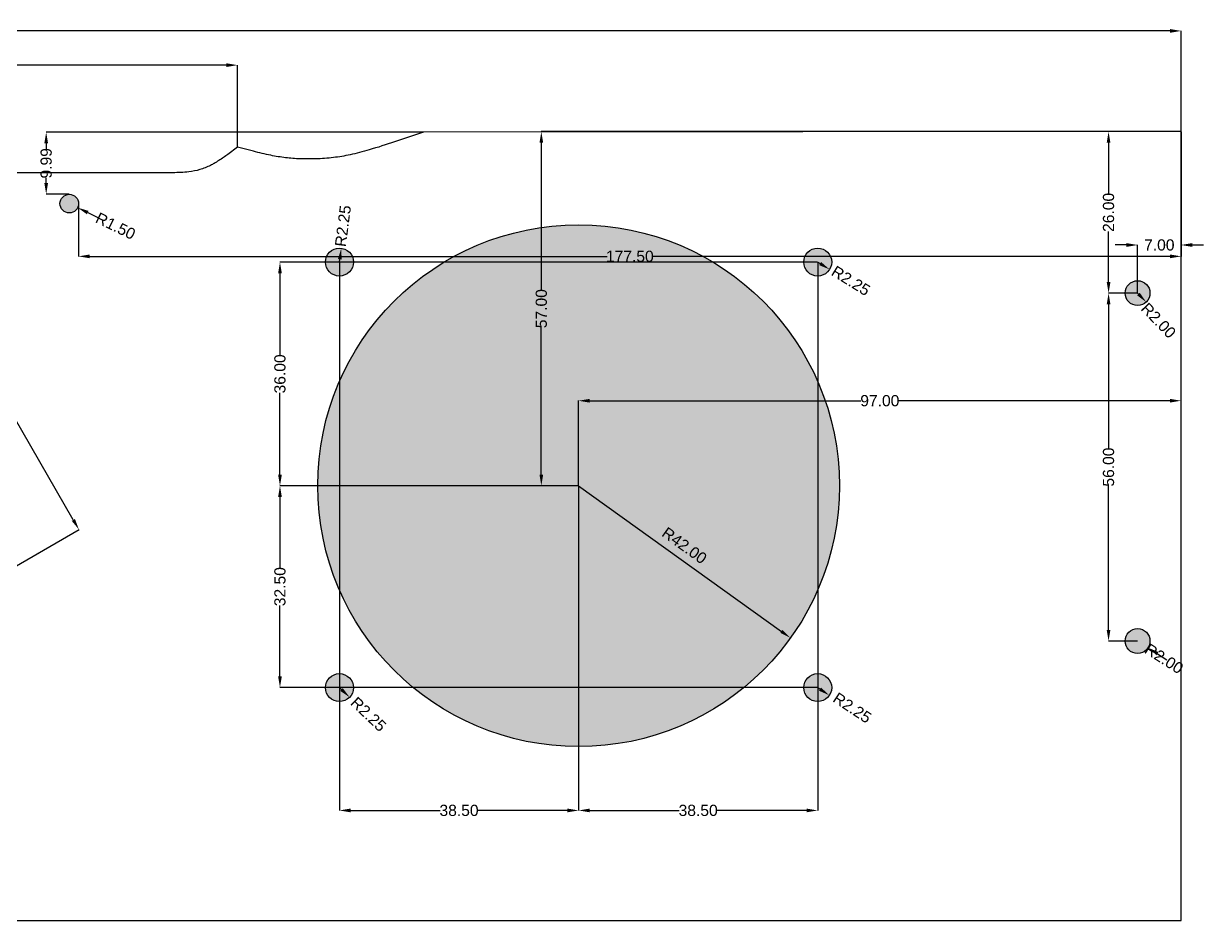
# Model space of a CAD drawing. Header units: centimetres. Extents: x -13 to 398, y 0 to 144.
# Drawn here: x 207.6 to 397.6, y 0 to 144.4 of the extents above; entities that cross this region are included whole.
import ezdxf

# ---------------------------------------------------------------- set-up
doc = ezdxf.new("R2010")
doc.units = ezdxf.units.CM
doc.header["$MEASUREMENT"] = 0
for name, color, linetype in [('Bemassung', 4, 'Continuous'), ('Schraffur', 7, 'Continuous'), ('Umrisse', 7, 'Continuous')]:
    doc.layers.add(name, color=color, linetype=linetype)
doc.styles.get("Standard").update_dxf_attribs({"font": 'arial.ttf'})
doc.dimstyles.get("Standard").update_dxf_attribs({"dimscale": 0.1, "dimtxt": 18, "dimasz": 18, "dimexe": 0.18, "dimexo": 0.0625, "dimgap": 0.09, "dimtad": 0, "dimzin": 0, "dimdsep": 46, "dimtxsty": 'Standard', "dimcen": 0, "dimadec": 0, "dimazin": 0, "dimtfac": 1, "dimtofl": 0, "dimtmove": 2, "dimatfit": 3, "dimfxl": 1, "dimtolj": 1, "dimtzin": 0, "dimarcsym": 0})

# ---------------------------------------------------------------- blocks, each defined once
blk = doc.blocks.new('*D38')
at = {"layer": 'Bemassung', "color": 0, "linetype": 'Continuous', "lineweight": -2, "transparency": 16777216}
for p, q in [((152.05, 124.48), (152.05, 137.69)), ((153.85, 137.67), (194.02, 137.67)), ((240.28, 137.67), (200.11, 137.67)), ((242.08, 124.48), (242.08, 137.69))]:
    blk.add_line(p, q, dxfattribs=at)
at = {"layer": 'Bemassung', "color": 0, "linetype": 'Continuous', "transparency": 16777216}
for points in [[(153.85, 137.97), (153.85, 137.37), (152.05, 137.67)], [(240.28, 137.97), (240.28, 137.37), (242.08, 137.67)]]:
    blk.add_solid(points, dxfattribs=at)
at = {"layer": 'Defpoints', "color": 0, "linetype": 'Continuous', "transparency": 16777216}
for p in [(242.08, 137.67), (152.05, 124.47), (242.08, 124.47)]:
    blk.add_point(p, dxfattribs=at)
at = {"layer": 'Bemassung', "color": 0, "linetype": 'Continuous', "transparency": 16777216, "insert": (197.06, 137.67), "char_height": 1.8, "attachment_point": 5}
blk.add_mtext('\\A1;90.03', dxfattribs=at)
blk = doc.blocks.new('*D48')
at = {"layer": 'Bemassung', "color": 0, "linetype": 'Continuous', "lineweight": -2, "transparency": 16777216}
for p, q in [((163.01, 111.67), (182.07, 122.68)), ((182.95, 121.11), (197.78, 95.43)), ((215.65, 64.47), (200.83, 90.15)), ((197.51, 51.91), (216.57, 62.92))]:
    blk.add_line(p, q, dxfattribs=at)
at = {"layer": 'Bemassung', "color": 0, "linetype": 'Continuous', "transparency": 16777216}
for points in [[(183.21, 121.26), (182.69, 120.96), (182.05, 122.67)], [(215.91, 64.62), (215.39, 64.32), (216.55, 62.91)]]:
    blk.add_solid(points, dxfattribs=at)
at = {"layer": 'Defpoints', "color": 0, "linetype": 'Continuous', "transparency": 16777216}
for p in [(163, 111.67), (216.55, 62.91), (197.5, 51.91)]:
    blk.add_point(p, dxfattribs=at)
at = {"layer": 'Bemassung', "color": 0, "linetype": 'Continuous', "transparency": 16777216, "insert": (199.3, 92.79), "char_height": 1.8, "attachment_point": 5, "rotation": 300}
blk.add_mtext('\\A1;69.00', dxfattribs=at)
blk = doc.blocks.new('*D58')
at = {"layer": 'Bemassung', "color": 0, "linetype": 'Continuous', "lineweight": -2, "transparency": 16777216}
blk.add_line((217.97, 113.94), (219.59, 113.15), dxfattribs=at)
at = {"layer": 'Bemassung', "color": 0, "linetype": 'Continuous', "transparency": 16777216}
blk.add_solid([(218.1, 114.21), (217.84, 113.67), (216.35, 114.73)], dxfattribs=at)
at = {"layer": 'Defpoints', "color": 0, "linetype": 'Continuous', "transparency": 16777216}
for p in [(215, 115.38), (216.35, 114.73)]:
    blk.add_point(p, dxfattribs=at)
at = {"layer": 'Bemassung', "color": 0, "linetype": 'Continuous', "transparency": 16777216, "insert": (222.45, 111.77), "char_height": 1.8, "attachment_point": 5, "rotation": 334.1256}
blk.add_mtext('\\A1;R1.50', dxfattribs=at)
blk = doc.blocks.new('*D65')
at = {"layer": 'Bemassung', "color": 0, "linetype": 'Continuous', "lineweight": -2, "transparency": 16777216}
for p, q in [((0, 126.98), (0, 143.2)), ((1.8, 143.18), (193.26, 143.18)), ((392.2, 143.18), (200.74, 143.18)), ((394, 126.98), (394, 143.2))]:
    blk.add_line(p, q, dxfattribs=at)
at = {"layer": 'Bemassung', "color": 0, "linetype": 'Continuous', "transparency": 16777216}
for points in [[(1.8, 143.48), (1.8, 142.88), (0, 143.18)], [(392.2, 143.48), (392.2, 142.88), (394, 143.18)]]:
    blk.add_solid(points, dxfattribs=at)
at = {"layer": 'Defpoints', "color": 0, "linetype": 'Continuous', "transparency": 16777216}
for p in [(394, 143.18), (0, 126.97), (394, 126.97)]:
    blk.add_point(p, dxfattribs=at)
at = {"layer": 'Bemassung', "color": 0, "linetype": 'Continuous', "transparency": 16777216, "insert": (197, 143.18), "char_height": 1.8, "attachment_point": 5}
blk.add_mtext('\\A1;394.00', dxfattribs=at)
blk = doc.blocks.new('*D69')
at = {"layer": 'Bemassung', "color": 0, "linetype": 'Continuous', "lineweight": -2, "transparency": 16777216}
for p, q in [((272.01, 126.87), (211.26, 126.87)), ((211.28, 125.07), (211.28, 124.22)), ((211.28, 118.68), (211.28, 119.52)), ((215, 116.88), (211.26, 116.88))]:
    blk.add_line(p, q, dxfattribs=at)
at = {"layer": 'Bemassung', "color": 0, "linetype": 'Continuous', "transparency": 16777216}
for points in [[(210.98, 125.07), (211.58, 125.07), (211.28, 126.87)], [(210.98, 118.68), (211.58, 118.68), (211.28, 116.88)]]:
    blk.add_solid(points, dxfattribs=at)
at = {"layer": 'Defpoints', "color": 0, "linetype": 'Continuous', "transparency": 16777216}
for p in [(272.02, 126.87), (211.28, 116.88), (215, 116.88)]:
    blk.add_point(p, dxfattribs=at)
at = {"layer": 'Bemassung', "color": 0, "linetype": 'Continuous', "transparency": 16777216, "insert": (211.28, 121.87), "char_height": 1.8, "attachment_point": 5, "rotation": 90}
blk.add_mtext('\\A1;9.99', dxfattribs=at)
blk = doc.blocks.new('*D79')
at = {"layer": 'Bemassung', "color": 0, "linetype": 'Continuous', "lineweight": -2, "transparency": 16777216}
for p, q in [((394, 126.96), (394, 108.7)), ((385.2, 108.72), (383.4, 108.72)), ((387, 100.98), (387, 108.74)), ((395.8, 108.72), (397.6, 108.72))]:
    blk.add_line(p, q, dxfattribs=at)
at = {"layer": 'Bemassung', "color": 0, "linetype": 'Continuous', "transparency": 16777216}
for points in [[(385.2, 109.02), (385.2, 108.42), (387, 108.72)], [(395.8, 109.02), (395.8, 108.42), (394, 108.72)]]:
    blk.add_solid(points, dxfattribs=at)
at = {"layer": 'Defpoints', "color": 0, "linetype": 'Continuous', "transparency": 16777216}
for p in [(394, 126.97), (387, 108.72), (387, 100.97)]:
    blk.add_point(p, dxfattribs=at)
at = {"layer": 'Bemassung', "color": 0, "linetype": 'Continuous', "transparency": 16777216, "insert": (390.5, 108.72), "char_height": 1.8, "attachment_point": 5}
blk.add_mtext('\\A1;7.00', dxfattribs=at)
blk = doc.blocks.new('*D80')
at = {"layer": 'Bemassung', "color": 0, "linetype": 'Continuous', "lineweight": -2, "transparency": 16777216}
for p, q in [((393.99, 126.97), (382.31, 126.97)), ((382.33, 125.17), (382.33, 117.03)), ((382.33, 102.77), (382.33, 110.91)), ((386.99, 100.97), (382.31, 100.97))]:
    blk.add_line(p, q, dxfattribs=at)
at = {"layer": 'Bemassung', "color": 0, "linetype": 'Continuous', "transparency": 16777216}
for points in [[(382.03, 125.17), (382.63, 125.17), (382.33, 126.97)], [(382.03, 102.77), (382.63, 102.77), (382.33, 100.97)]]:
    blk.add_solid(points, dxfattribs=at)
at = {"layer": 'Defpoints', "color": 0, "linetype": 'Continuous', "transparency": 16777216}
for p in [(394, 126.97), (382.33, 100.97), (387, 100.97)]:
    blk.add_point(p, dxfattribs=at)
at = {"layer": 'Bemassung', "color": 0, "linetype": 'Continuous', "transparency": 16777216, "insert": (382.33, 113.97), "char_height": 1.8, "attachment_point": 5, "rotation": 90}
blk.add_mtext('\\A1;26.00', dxfattribs=at)
blk = doc.blocks.new('*D81')
at = {"layer": 'Bemassung', "color": 0, "linetype": 'Continuous', "lineweight": -2, "transparency": 16777216}
for p, q in [((386.99, 100.97), (382.31, 100.97)), ((382.33, 99.17), (382.33, 76.01)), ((382.33, 46.77), (382.33, 69.93)), ((386.99, 44.97), (382.31, 44.97))]:
    blk.add_line(p, q, dxfattribs=at)
at = {"layer": 'Bemassung', "color": 0, "linetype": 'Continuous', "transparency": 16777216}
for points in [[(382.03, 99.17), (382.63, 99.17), (382.33, 100.97)], [(382.03, 46.77), (382.63, 46.77), (382.33, 44.97)]]:
    blk.add_solid(points, dxfattribs=at)
at = {"layer": 'Defpoints', "color": 0, "linetype": 'Continuous', "transparency": 16777216}
for p in [(387, 100.97), (382.33, 44.97), (387, 44.97)]:
    blk.add_point(p, dxfattribs=at)
at = {"layer": 'Bemassung', "color": 0, "linetype": 'Continuous', "transparency": 16777216, "insert": (382.33, 72.97), "char_height": 1.8, "attachment_point": 5, "rotation": 90}
blk.add_mtext('\\A1;56.00', dxfattribs=at)
blk = doc.blocks.new('*D82')
at = {"layer": 'Bemassung', "color": 0, "linetype": 'Continuous', "lineweight": -2, "transparency": 16777216}
blk.add_line((387, 100.97), (387.14, 100.83), dxfattribs=at)
at = {"layer": 'Bemassung', "color": 0, "linetype": 'Continuous', "transparency": 16777216}
blk.add_solid([(387.35, 101.03), (386.92, 100.62), (388.39, 99.53)], dxfattribs=at)
at = {"layer": 'Defpoints', "color": 0, "linetype": 'Continuous', "transparency": 16777216}
for p in [(387, 100.97), (388.39, 99.53)]:
    blk.add_point(p, dxfattribs=at)
at = {"layer": 'Bemassung', "color": 0, "linetype": 'Continuous', "transparency": 16777216, "insert": (390.37, 96.56), "char_height": 1.8, "attachment_point": 5, "rotation": 313.937}
blk.add_mtext('\\A1;R2.00', dxfattribs=at)
blk = doc.blocks.new('*D83')
at = {"layer": 'Bemassung', "color": 0, "linetype": 'Continuous', "lineweight": -2, "transparency": 16777216}
blk.add_line((390.21, 42.93), (391.73, 41.97), dxfattribs=at)
at = {"layer": 'Bemassung', "color": 0, "linetype": 'Continuous', "transparency": 16777216}
blk.add_solid([(390.37, 43.19), (390.05, 42.68), (388.69, 43.9)], dxfattribs=at)
at = {"layer": 'Defpoints', "color": 0, "linetype": 'Continuous', "transparency": 16777216}
for p in [(387, 44.97), (388.69, 43.9)]:
    blk.add_point(p, dxfattribs=at)
at = {"layer": 'Bemassung', "color": 0, "linetype": 'Continuous', "transparency": 16777216, "insert": (391.26, 42.12), "char_height": 1.8, "attachment_point": 5, "rotation": 327.6082}
blk.add_mtext('\\A1;R2.00', dxfattribs=at)
blk = doc.blocks.new('*D86')
at = {"layer": 'Bemassung', "color": 0, "linetype": 'Continuous', "lineweight": -2, "transparency": 16777216}
for p, q in [((216.5, 115.37), (216.5, 106.87)), ((394, 115.37), (394, 106.87)), ((218.3, 106.89), (301.59, 106.89)), ((392.2, 106.89), (308.91, 106.89))]:
    blk.add_line(p, q, dxfattribs=at)
at = {"layer": 'Bemassung', "color": 0, "linetype": 'Continuous', "transparency": 16777216}
for points in [[(218.3, 107.19), (218.3, 106.59), (216.5, 106.89)], [(392.2, 107.19), (392.2, 106.59), (394, 106.89)]]:
    blk.add_solid(points, dxfattribs=at)
at = {"layer": 'Defpoints', "color": 0, "linetype": 'Continuous', "transparency": 16777216}
for p in [(216.5, 115.38), (394, 115.38), (394, 106.89)]:
    blk.add_point(p, dxfattribs=at)
at = {"layer": 'Bemassung', "color": 0, "linetype": 'Continuous', "transparency": 16777216, "insert": (305.25, 106.89), "char_height": 1.8, "attachment_point": 5}
blk.add_mtext('\\A1;177.50', dxfattribs=at)
blk = doc.blocks.new('*D87')
at = {"layer": 'Bemassung', "color": 0, "linetype": 'Continuous', "lineweight": -2, "transparency": 16777216}
for p, q in [((297, 69.98), (297, 83.67)), ((298.8, 83.65), (342.46, 83.65)), ((392.2, 83.65), (348.54, 83.65)), ((394, 69.98), (394, 83.67))]:
    blk.add_line(p, q, dxfattribs=at)
at = {"layer": 'Bemassung', "color": 0, "linetype": 'Continuous', "transparency": 16777216}
for points in [[(298.8, 83.95), (298.8, 83.35), (297, 83.65)], [(392.2, 83.95), (392.2, 83.35), (394, 83.65)]]:
    blk.add_solid(points, dxfattribs=at)
at = {"layer": 'Defpoints', "color": 0, "linetype": 'Continuous', "transparency": 16777216}
for p in [(394, 83.65), (297, 69.97), (394, 69.97)]:
    blk.add_point(p, dxfattribs=at)
at = {"layer": 'Bemassung', "color": 0, "linetype": 'Continuous', "transparency": 16777216, "insert": (345.5, 83.65), "char_height": 1.8, "attachment_point": 5}
blk.add_mtext('\\A1;97.00', dxfattribs=at)
blk = doc.blocks.new('*D89')
at = {"layer": 'Bemassung', "color": 0, "linetype": 'Continuous', "lineweight": -2, "transparency": 16777216}
for p, q in [((382.32, 126.97), (290.98, 126.97)), ((291, 125.17), (291, 101.51)), ((291, 71.77), (291, 95.43)), ((296.99, 69.97), (290.98, 69.97))]:
    blk.add_line(p, q, dxfattribs=at)
at = {"layer": 'Bemassung', "color": 0, "linetype": 'Continuous', "transparency": 16777216}
for points in [[(290.7, 125.17), (291.3, 125.17), (291, 126.97)], [(290.7, 71.77), (291.3, 71.77), (291, 69.97)]]:
    blk.add_solid(points, dxfattribs=at)
at = {"layer": 'Defpoints', "color": 0, "linetype": 'Continuous', "transparency": 16777216}
for p in [(382.33, 126.97), (291, 69.97), (297, 69.97)]:
    blk.add_point(p, dxfattribs=at)
at = {"layer": 'Bemassung', "color": 0, "linetype": 'Continuous', "transparency": 16777216, "insert": (291, 98.47), "char_height": 1.8, "attachment_point": 5, "rotation": 90}
blk.add_mtext('\\A1;57.00', dxfattribs=at)
blk = doc.blocks.new('*D90')
at = {"layer": 'Bemassung', "color": 0, "linetype": 'Continuous', "lineweight": -2, "transparency": 16777216}
for p, q in [((335.49, 105.97), (248.9, 105.97)), ((248.92, 104.17), (248.92, 91.01)), ((248.92, 71.77), (248.92, 84.93)), ((296.99, 69.97), (248.9, 69.97))]:
    blk.add_line(p, q, dxfattribs=at)
at = {"layer": 'Bemassung', "color": 0, "linetype": 'Continuous', "transparency": 16777216}
for points in [[(248.62, 104.17), (249.22, 104.17), (248.92, 105.97)], [(248.62, 71.77), (249.22, 71.77), (248.92, 69.97)]]:
    blk.add_solid(points, dxfattribs=at)
at = {"layer": 'Defpoints', "color": 0, "linetype": 'Continuous', "transparency": 16777216}
for p in [(335.5, 105.97), (248.92, 69.97), (297, 69.97)]:
    blk.add_point(p, dxfattribs=at)
at = {"layer": 'Bemassung', "color": 0, "linetype": 'Continuous', "transparency": 16777216, "insert": (248.92, 87.97), "char_height": 1.8, "attachment_point": 5, "rotation": 90}
blk.add_mtext('\\A1;36.00', dxfattribs=at)
blk = doc.blocks.new('*D91')
at = {"layer": 'Bemassung', "color": 0, "linetype": 'Continuous', "lineweight": -2, "transparency": 16777216}
for p, q in [((296.99, 69.97), (248.9, 69.97)), ((248.92, 68.17), (248.92, 56.76)), ((248.92, 39.27), (248.92, 50.68)), ((335.49, 37.47), (248.9, 37.47))]:
    blk.add_line(p, q, dxfattribs=at)
at = {"layer": 'Bemassung', "color": 0, "linetype": 'Continuous', "transparency": 16777216}
for points in [[(248.62, 68.17), (249.22, 68.17), (248.92, 69.97)], [(248.62, 39.27), (249.22, 39.27), (248.92, 37.47)]]:
    blk.add_solid(points, dxfattribs=at)
at = {"layer": 'Defpoints', "color": 0, "linetype": 'Continuous', "transparency": 16777216}
for p in [(297, 69.97), (248.92, 37.47), (335.5, 37.47)]:
    blk.add_point(p, dxfattribs=at)
at = {"layer": 'Bemassung', "color": 0, "linetype": 'Continuous', "transparency": 16777216, "insert": (248.92, 53.72), "char_height": 1.8, "attachment_point": 5, "rotation": 90}
blk.add_mtext('\\A1;32.50', dxfattribs=at)
blk = doc.blocks.new('*D92')
at = {"layer": 'Bemassung', "color": 0, "linetype": 'Continuous', "lineweight": -2, "transparency": 16777216}
for p, q in [((258.5, 105.96), (258.5, 17.68)), ((297, 69.96), (297, 17.68)), ((260.3, 17.7), (274.71, 17.7)), ((295.2, 17.7), (280.79, 17.7))]:
    blk.add_line(p, q, dxfattribs=at)
at = {"layer": 'Bemassung', "color": 0, "linetype": 'Continuous', "transparency": 16777216}
for points in [[(260.3, 18), (260.3, 17.4), (258.5, 17.7)], [(295.2, 18), (295.2, 17.4), (297, 17.7)]]:
    blk.add_solid(points, dxfattribs=at)
at = {"layer": 'Defpoints', "color": 0, "linetype": 'Continuous', "transparency": 16777216}
for p in [(258.5, 105.97), (297, 69.97), (297, 17.7)]:
    blk.add_point(p, dxfattribs=at)
at = {"layer": 'Bemassung', "color": 0, "linetype": 'Continuous', "transparency": 16777216, "insert": (277.75, 17.7), "char_height": 1.8, "attachment_point": 5}
blk.add_mtext('\\A1;38.50', dxfattribs=at)
blk = doc.blocks.new('*D93')
at = {"layer": 'Bemassung', "color": 0, "linetype": 'Continuous', "lineweight": -2, "transparency": 16777216}
for p, q in [((335.5, 105.96), (335.5, 17.68)), ((297, 69.96), (297, 17.68)), ((298.8, 17.7), (313.21, 17.7)), ((333.7, 17.7), (319.29, 17.7))]:
    blk.add_line(p, q, dxfattribs=at)
at = {"layer": 'Bemassung', "color": 0, "linetype": 'Continuous', "transparency": 16777216}
for points in [[(298.8, 18), (298.8, 17.4), (297, 17.7)], [(333.7, 18), (333.7, 17.4), (335.5, 17.7)]]:
    blk.add_solid(points, dxfattribs=at)
at = {"layer": 'Defpoints', "color": 0, "linetype": 'Continuous', "transparency": 16777216}
for p in [(335.5, 105.97), (297, 69.97), (335.5, 17.7)]:
    blk.add_point(p, dxfattribs=at)
at = {"layer": 'Bemassung', "color": 0, "linetype": 'Continuous', "transparency": 16777216, "insert": (316.25, 17.7), "char_height": 1.8, "attachment_point": 5}
blk.add_mtext('\\A1;38.50', dxfattribs=at)
blk = doc.blocks.new('*D94')
at = {"layer": 'Bemassung', "color": 0, "linetype": 'Continuous', "lineweight": -2, "transparency": 16777216}
blk.add_line((297, 69.97), (329.65, 46.52), dxfattribs=at)
at = {"layer": 'Bemassung', "color": 0, "linetype": 'Continuous', "transparency": 16777216}
blk.add_solid([(329.83, 46.76), (329.48, 46.28), (331.11, 45.47)], dxfattribs=at)
at = {"layer": 'Defpoints', "color": 0, "linetype": 'Continuous', "transparency": 16777216}
for p in [(297, 69.97), (331.11, 45.47)]:
    blk.add_point(p, dxfattribs=at)
at = {"layer": 'Bemassung', "color": 0, "linetype": 'Continuous', "transparency": 16777216, "insert": (314.04, 60.34), "char_height": 1.8, "attachment_point": 5, "rotation": 324.3126}
blk.add_mtext('\\A1;R42.00', dxfattribs=at)
blk = doc.blocks.new('*D95')
at = {"layer": 'Bemassung', "color": 0, "linetype": 'Continuous', "lineweight": -2, "transparency": 16777216}
blk.add_line((258.5, 105.97), (258.56, 106.42), dxfattribs=at)
at = {"layer": 'Bemassung', "color": 0, "linetype": 'Continuous', "transparency": 16777216}
blk.add_solid([(258.26, 106.45), (258.85, 106.38), (258.79, 108.2)], dxfattribs=at)
at = {"layer": 'Defpoints', "color": 0, "linetype": 'Continuous', "transparency": 16777216}
for p in [(258.79, 108.2), (258.5, 105.97)]:
    blk.add_point(p, dxfattribs=at)
at = {"layer": 'Bemassung', "color": 0, "linetype": 'Continuous', "transparency": 16777216, "insert": (259.07, 111.78), "char_height": 1.8, "attachment_point": 5, "rotation": 82.7057}
blk.add_mtext('\\A1;R2.25', dxfattribs=at)
blk = doc.blocks.new('*D96')
at = {"layer": 'Bemassung', "color": 0, "linetype": 'Continuous', "lineweight": -2, "transparency": 16777216}
blk.add_line((335.5, 105.97), (335.88, 105.73), dxfattribs=at)
at = {"layer": 'Bemassung', "color": 0, "linetype": 'Continuous', "transparency": 16777216}
blk.add_solid([(336.04, 105.99), (335.73, 105.48), (337.41, 104.79)], dxfattribs=at)
at = {"layer": 'Defpoints', "color": 0, "linetype": 'Continuous', "transparency": 16777216}
for p in [(335.5, 105.97), (337.41, 104.79)]:
    blk.add_point(p, dxfattribs=at)
at = {"layer": 'Bemassung', "color": 0, "linetype": 'Continuous', "transparency": 16777216, "insert": (340.84, 102.96), "char_height": 1.8, "attachment_point": 5, "rotation": 328.2982}
blk.add_mtext('\\A1;R2.25', dxfattribs=at)
blk = doc.blocks.new('*D97')
at = {"layer": 'Bemassung', "color": 0, "linetype": 'Continuous', "lineweight": -2, "transparency": 16777216}
blk.add_line((335.5, 37.47), (335.88, 37.22), dxfattribs=at)
at = {"layer": 'Bemassung', "color": 0, "linetype": 'Continuous', "transparency": 16777216}
blk.add_solid([(336.04, 37.47), (335.71, 36.97), (337.38, 36.23)], dxfattribs=at)
at = {"layer": 'Defpoints', "color": 0, "linetype": 'Continuous', "transparency": 16777216}
for p in [(335.5, 37.47), (337.38, 36.23)]:
    blk.add_point(p, dxfattribs=at)
at = {"layer": 'Bemassung', "color": 0, "linetype": 'Continuous', "transparency": 16777216, "insert": (341.06, 34.21), "char_height": 1.8, "attachment_point": 5, "rotation": 326.6215}
blk.add_mtext('\\A1;R2.25', dxfattribs=at)
blk = doc.blocks.new('*D98')
at = {"layer": 'Bemassung', "color": 0, "linetype": 'Continuous', "lineweight": -2, "transparency": 16777216}
blk.add_line((258.5, 37.47), (258.83, 37.16), dxfattribs=at)
at = {"layer": 'Bemassung', "color": 0, "linetype": 'Continuous', "transparency": 16777216}
blk.add_solid([(259.03, 37.38), (258.62, 36.94), (260.13, 35.92)], dxfattribs=at)
at = {"layer": 'Defpoints', "color": 0, "linetype": 'Continuous', "transparency": 16777216}
for p in [(258.5, 37.47), (260.13, 35.92)]:
    blk.add_point(p, dxfattribs=at)
at = {"layer": 'Bemassung', "color": 0, "linetype": 'Continuous', "transparency": 16777216, "insert": (263.17, 33.18), "char_height": 1.8, "attachment_point": 5, "rotation": 316.4137}
blk.add_mtext('\\A1;R2.25', dxfattribs=at)

msp = doc.modelspace()

# ---------------------------------------------------------------- hatches: boundary and pattern name
at = {"layer": 'Schraffur', "linetype": 'Continuous'}
h = msp.add_hatch(color=256, dxfattribs=at)
h.dxf.hatch_style = 1
edge = h.paths.add_edge_path()
edge.add_arc((215.002, 115.38), 1.5, 0, 360)
h = msp.add_hatch(color=256, dxfattribs=at)
h.dxf.hatch_style = 1
edge = h.paths.add_edge_path()
edge.add_arc((297, 69.97), 42, 0, 360)
h = msp.add_hatch(color=256, dxfattribs=at)
h.dxf.hatch_style = 1
edge = h.paths.add_edge_path()
edge.add_arc((258.5, 105.97), 2.25, 0, 360)
h = msp.add_hatch(color=256, dxfattribs=at)
h.dxf.hatch_style = 1
edge = h.paths.add_edge_path()
edge.add_arc((335.5, 105.97), 2.25, 0, 360)
h = msp.add_hatch(color=256, dxfattribs=at)
h.dxf.hatch_style = 1
edge = h.paths.add_edge_path()
edge.add_arc((387, 100.97), 2, 0, 360)
h = msp.add_hatch(color=256, dxfattribs=at)
h.dxf.hatch_style = 1
edge = h.paths.add_edge_path()
edge.add_arc((387, 44.97), 2, 0, 360)
h = msp.add_hatch(color=256, dxfattribs=at)
h.dxf.hatch_style = 1
edge = h.paths.add_edge_path()
edge.add_arc((258.5, 37.47), 2.25, 0, 360)
h = msp.add_hatch(color=256, dxfattribs=at)
h.dxf.hatch_style = 1
edge = h.paths.add_edge_path()
edge.add_arc((335.5, 37.47), 2.25, 0, 360)

# ---------------------------------------------------------------- linework, layer by layer
at = {"layer": 'Umrisse'}
msp.add_lwpolyline([(196.964, 0), (394, 0), (394, 61.234), (394, 126.97), (333.128, 126.918), (272.02, 126.867), (267.382, 125.322, -0.007822), (263.265, 124.022, -0.019472), (260.206, 123.236, -0.024238), (257.527, 122.793, -0.020828), (254.679, 122.583, -0.016665), (252.141, 122.586, -0.02175), (249.827, 122.767, -0.020525), (247.434, 123.159, -0.012571), (244.649, 123.807), (242.08, 124.474), (240.523, 123.308, -0.010911), (239.837, 122.817, -0.008212), (239.063, 122.307, -0.008311), (238.319, 121.85, -0.018894), (237.738, 121.537, -0.040861), (235.999, 120.851, -0.047676), (234.258, 120.5, -0.022981), (231.67, 120.351, -0.002818), (225.996, 120.317), (222.039, 120.315), (188.077, 120.317, -0.0003854)], format="xyb", dxfattribs=at)
at = {"layer": 'Umrisse', "linetype": 'Continuous'}
for centre, radius in [((215.002, 115.38), 1.5), ((297, 69.97), 42), ((258.5, 105.97), 2.25), ((335.5, 105.97), 2.25), ((387, 100.97), 2), ((387, 44.97), 2), ((258.5, 37.47), 2.25), ((335.5, 37.47), 2.25)]:
    msp.add_circle(centre, radius, dxfattribs=at)

# ---------------------------------------------------------------- dimensions: what is measured, and where the dimension line sits
at = {"layer": 'Bemassung', "linetype": 'Continuous'}
for base, p1, p2, picture, middle in [((394, 143.177), (0, 126.97), (394, 126.97), '*D65', (197, 143.177)), ((387, 108.721), (394, 126.97), (387, 100.97), '*D79', (390.5, 108.721)), ((394, 106.89), (216.502, 115.38), (394, 115.38), '*D86', (305.251, 106.89)), ((297, 17.699), (258.5, 105.97), (297, 69.97), '*D92', (277.75, 17.699)), ((335.5, 17.699), (297, 69.97), (335.5, 105.97), '*D93', (316.25, 17.699)), ((394, 83.651), (297, 69.97), (394, 69.97), '*D87', (345.5, 83.651))]:
    dim = msp.add_linear_dim(base=base, p1=p1, p2=p2, dimstyle='Standard', dxfattribs=at)
    dim.commit()
    dim.dimension.update_dxf_attribs({"geometry": picture, "text_midpoint": middle})
dim = msp.add_linear_dim(base=(242.08, 137.675), p1=(152.047, 124.474), p2=(242.08, 124.474), dimstyle='Standard', override={"dimscale": 0.1, "dimtmove": 1}, dxfattribs=at)
dim.commit()
dim.dimension.update_dxf_attribs({"geometry": '*D38', "text_midpoint": (197.064, 137.675)})
for base, p1, p2, picture, middle in [((211.275, 116.88), (272.02, 126.867), (215.002, 116.88), '*D69', (211.275, 121.873)), ((290.997, 69.97), (382.33, 126.97), (297, 69.97), '*D89', (290.997, 98.47)), ((382.33, 100.97), (394, 126.97), (387, 100.97), '*D80', (382.33, 113.97)), ((248.918, 69.97), (335.5, 105.97), (297, 69.97), '*D90', (248.918, 87.97)), ((382.33, 44.97), (387, 100.97), (387, 44.97), '*D81', (382.33, 72.97)), ((248.918, 37.47), (297, 69.97), (335.5, 37.47), '*D91', (248.918, 53.72))]:
    dim = msp.add_linear_dim(base=base, p1=p1, p2=p2, angle=90, dimstyle='Standard', dxfattribs=at)
    dim.commit()
    dim.dimension.update_dxf_attribs({"geometry": picture, "text_midpoint": middle})
dim = msp.add_aligned_dim(p1=(163, 111.666), p2=(197.5, 51.91), distance=22.002, dimstyle='Standard', dxfattribs=at)
dim.commit()
dim.dimension.update_dxf_attribs({"geometry": '*D48', "text_midpoint": (199.304, 92.789)})
for center, mpoint, picture, middle in [((215.002, 115.38), (216.352, 114.725), '*D58', (222.445, 111.77)), ((258.5, 105.97), (258.786, 108.202), '*D95', (259.071, 111.778)), ((335.5, 105.97), (337.414, 104.788), '*D96', (340.845, 102.961)), ((387, 100.97), (388.388, 99.53), '*D82', (390.373, 96.562)), ((297, 69.97), (331.113, 45.469), '*D94', (314.038, 60.344)), ((387, 44.97), (388.689, 43.898), '*D83', (391.261, 42.118)), ((258.5, 37.47), (260.13, 35.919), '*D98', (263.17, 33.179)), ((335.5, 37.47), (337.379, 36.232), '*D97', (341.062, 34.215))]:
    dim = msp.add_radius_dim(center=center, mpoint=mpoint, dimstyle='Standard', dxfattribs=at)
    dim.commit()
    dim.dimension.update_dxf_attribs({"geometry": picture, "text_midpoint": middle, "dimtype": 164})

doc.saveas('drawing.dxf')
